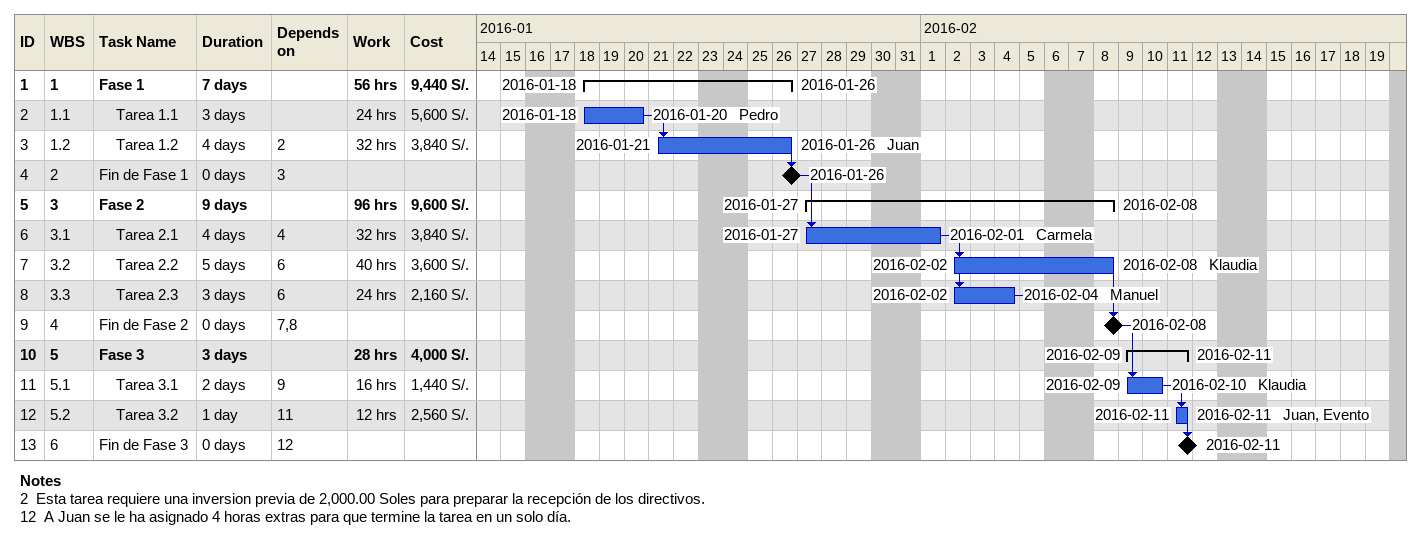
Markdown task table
| ID | WBS | Task | Duration | Start | Finish | Predecessors | Resources | Work (h) | Cost (S/.) |
|---|---|---|---|---|---|---|---|---|---|
| 1 | 1 | **Fase 1** | 7d | 2016-01-18 | 2016-01-26 |  |  | 56 | 9440 |
| 2 | 1.1 | Tarea 1.1 | 3d | 2016-01-18 | 2016-01-20 |  | Pedro | 24 | 5600 |
| 3 | 1.2 | Tarea 1.2 | 4d | 2016-01-21 | 2016-01-26 | 2 | Juan | 32 | 3840 |
| 4 | 2 | Fin de Fase 1 | 0d | 2016-01-26 | 2016-01-26 | 3 |  |  |  |
| 5 | 3 | **Fase 2** | 9d | 2016-01-27 | 2016-02-08 |  |  | 96 | 9600 |
| 6 | 3.1 | Tarea 2.1 | 4d | 2016-01-27 | 2016-02-01 | 4 | Carmela | 32 | 3840 |
| 7 | 3.2 | Tarea 2.2 | 5d | 2016-02-02 | 2016-02-08 | 6 | Klaudia | 40 | 3600 |
| 8 | 3.3 | Tarea 2.3 | 3d | 2016-02-02 | 2016-02-04 | 6 | Manuel | 24 | 2160 |
| 9 | 4 | Fin de Fase 2 | 0d | 2016-02-08 | 2016-02-08 | 7, 8 |  |  |  |
| 10 | 5 | **Fase 3** | 3d | 2016-02-09 | 2016-02-11 |  |  | 28 | 4000 |
| 11 | 5.1 | Tarea 3.1 | 2d | 2016-02-09 | 2016-02-10 | 9 | Klaudia | 16 | 1440 |
| 12 | 5.2 | Tarea 3.2 | 1d | 2016-02-11 | 2016-02-11 | 11 | Juan, Evento | 12 | 2560 |
| 13 | 6 | Fin de Fase 3 | 0d | 2016-02-11 | 2016-02-11 | 12 |  |  |  |

Notes
- 2: Esta tarea requiere una inversion previa de 2,000.00 Soles para preparar la recepción de los directivos.
- 12: A Juan se le ha asignado 4 horas extras para que termine la tarea en un solo día.
